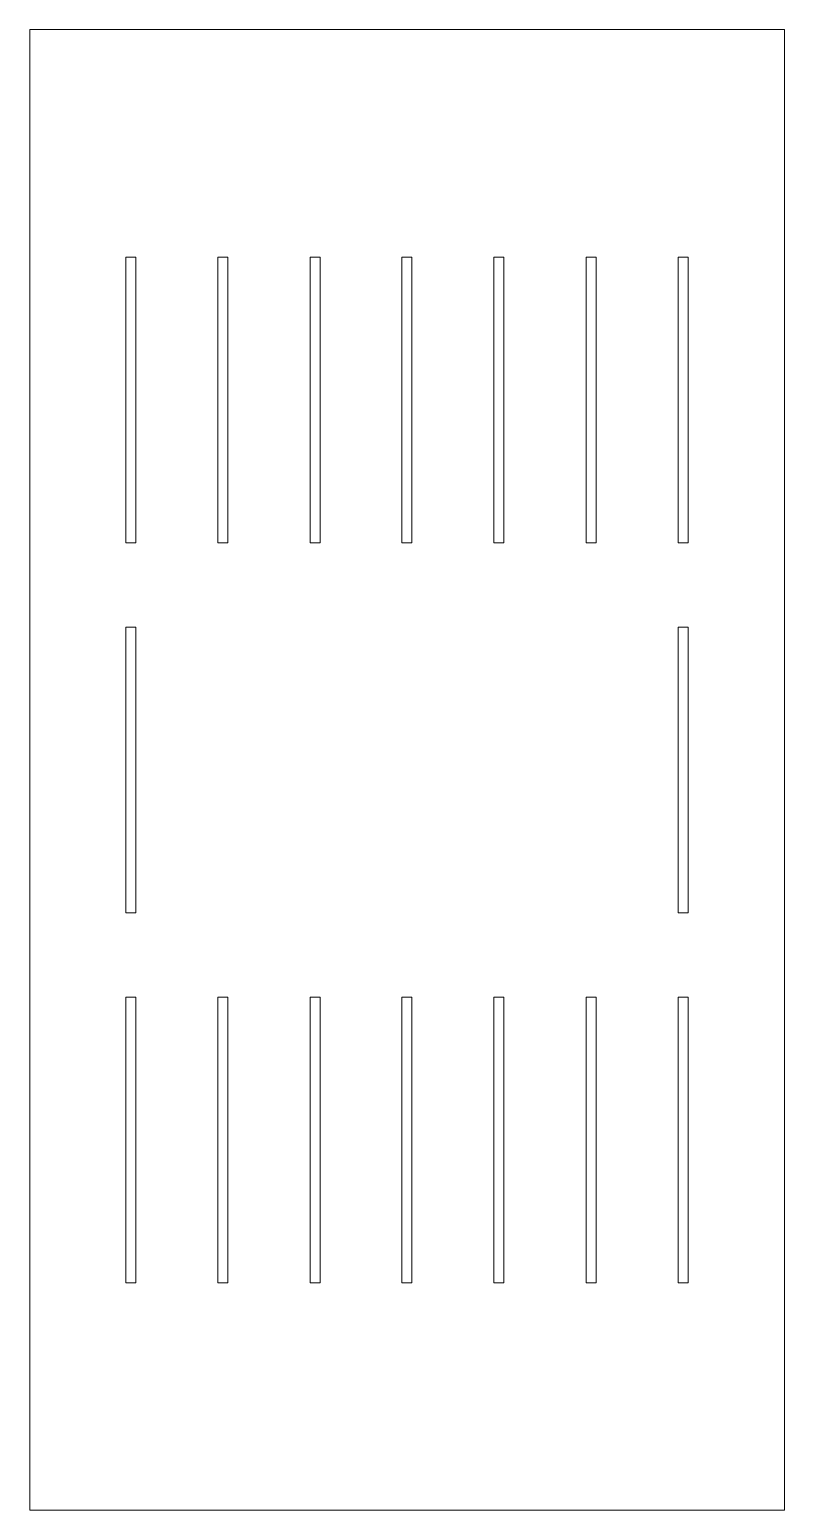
# Model space of a CAD drawing. Header units: inches. Extents: x 0.2 to 5.4, y 0.3 to 10.5.
import ezdxf

# ---------------------------------------------------------------- set-up
doc = ezdxf.new("R2010")
doc.units = ezdxf.units.IN
doc.header["$MEASUREMENT"] = 0
doc.layers.add('Laser-Vector_Cut', color=1, linetype='Continuous', lineweight=0)

msp = doc.modelspace()

# ---------------------------------------------------------------- linework, layer by layer
at = {"layer": 'Laser-Vector_Cut'}
for points in [[(5.442, 0.3), (0.244, 0.3), (0.244, 10.5), (5.442, 10.5)], [(0.976, 6.964), (0.907, 6.964), (0.907, 8.933), (0.976, 8.933)], [(1.61, 6.964), (1.541, 6.964), (1.541, 8.933), (1.61, 8.933)], [(2.244, 6.964), (2.175, 6.964), (2.175, 8.933), (2.244, 8.933)], [(2.877, 6.964), (2.808, 6.964), (2.808, 8.933), (2.877, 8.933)], [(3.511, 6.964), (3.442, 6.964), (3.442, 8.933), (3.511, 8.933)], [(4.145, 6.964), (4.076, 6.964), (4.076, 8.933), (4.145, 8.933)], [(4.779, 6.964), (4.71, 6.964), (4.71, 8.933), (4.779, 8.933)], [(0.976, 4.415), (0.907, 4.415), (0.907, 6.384), (0.976, 6.384)], [(4.779, 4.415), (4.71, 4.415), (4.71, 6.384), (4.779, 6.384)], [(0.976, 1.867), (0.907, 1.867), (0.907, 3.835), (0.976, 3.835)], [(1.61, 1.867), (1.541, 1.867), (1.541, 3.835), (1.61, 3.835)], [(2.244, 1.867), (2.175, 1.867), (2.175, 3.835), (2.244, 3.835)], [(2.877, 1.867), (2.808, 1.867), (2.808, 3.835), (2.877, 3.835)], [(3.511, 1.867), (3.442, 1.867), (3.442, 3.835), (3.511, 3.835)], [(4.145, 1.867), (4.076, 1.867), (4.076, 3.835), (4.145, 3.835)], [(4.779, 1.867), (4.71, 1.867), (4.71, 3.835), (4.779, 3.835)]]:
    msp.add_lwpolyline(points, close=True, dxfattribs=at)

doc.saveas('drawing.dxf')
